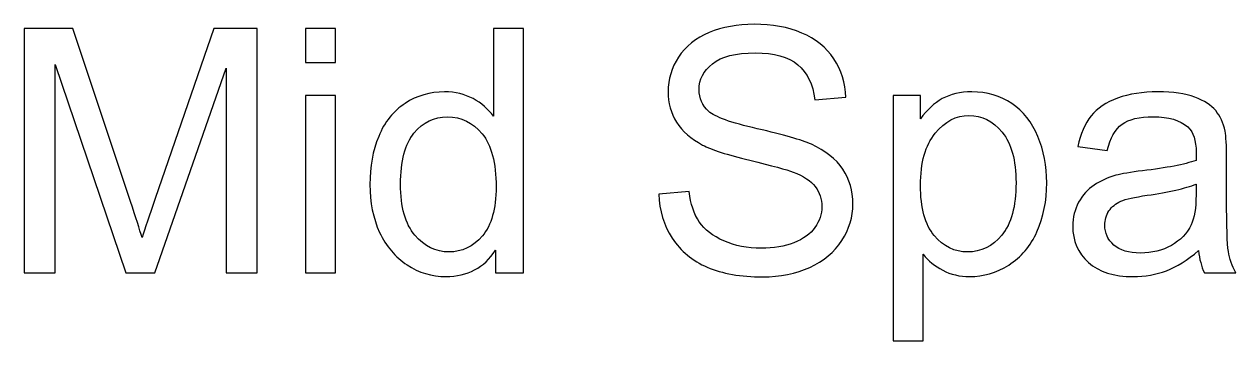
# Model space of a CAD drawing. Header units: millimetres. Extents: x -961 to -101, y 26 to 952.
# Drawn here: x -942.47 to -897.37, y 479.75 to 491.52 of the extents above; entities that cross this region are included whole.
import ezdxf

# ---------------------------------------------------------------- set-up
doc = ezdxf.new("R2010")
doc.units = ezdxf.units.MM
doc.header["$MEASUREMENT"] = 0
doc.layers.add('Layer 1', color=7, linetype='Continuous')

msp = doc.modelspace()

# ---------------------------------------------------------------- linework, layer by layer
at = {"layer": 'Layer 1', "color": 250}
for points, knots in [([(-942.4703, 482.2773), (-942.4703, 482.2773), (-942.4703, 491.3705), (-942.4703, 491.3705), (-942.4703, 491.3705), (-942.4703, 491.3705), (-940.6669, 491.3705), (-940.6669, 491.3705), (-940.6669, 491.3705), (-940.6669, 491.3705), (-938.5164, 484.9337), (-938.5164, 484.9337), (-938.5164, 484.9337), (-938.3174, 484.3347), (-938.1735, 483.886), (-938.0824, 483.5875), (-938.0824, 483.5875), (-937.9787, 483.9177), (-937.8157, 484.4046), (-937.5956, 485.0459), (-937.5956, 485.0459), (-937.5956, 485.0459), (-935.407, 491.3705), (-935.407, 491.3705), (-935.407, 491.3705), (-935.407, 491.3705), (-933.7962, 491.3705), (-933.7962, 491.3705), (-933.7962, 491.3705), (-933.7962, 491.3705), (-933.7962, 482.2773), (-933.7962, 482.2773), (-933.7962, 482.2773), (-933.7962, 482.2773), (-934.9519, 482.2773), (-934.9519, 482.2773), (-934.9519, 482.2773), (-934.9519, 482.2773), (-934.9519, 489.8846), (-934.9519, 489.8846), (-934.9519, 489.8846), (-934.9519, 489.8846), (-937.6062, 482.2773), (-937.6062, 482.2773), (-937.6062, 482.2773), (-937.6062, 482.2773), (-938.6899, 482.2773), (-938.6899, 482.2773), (-938.6899, 482.2773), (-938.6899, 482.2773), (-941.3146, 490.0243), (-941.3146, 490.0243), (-941.3146, 490.0243), (-941.3146, 490.0243), (-941.3146, 482.2773), (-941.3146, 482.2773), (-941.3146, 482.2773), (-941.3146, 482.2773), (-942.4703, 482.2773), (-942.4703, 482.2773)], [0, 0, 0, 0, 0.0625, 0.0625, 0.0625, 0.0625, 0.125, 0.125, 0.125, 0.125, 0.1875, 0.1875, 0.1875, 0.1875, 0.25, 0.25, 0.25, 0.25, 0.3125, 0.3125, 0.3125, 0.3125, 0.375, 0.375, 0.375, 0.375, 0.4375, 0.4375, 0.4375, 0.4375, 0.5, 0.5, 0.5, 0.5, 0.5625, 0.5625, 0.5625, 0.5625, 0.625, 0.625, 0.625, 0.625, 0.6875, 0.6875, 0.6875, 0.6875, 0.75, 0.75, 0.75, 0.75, 0.8125, 0.8125, 0.8125, 0.8125, 0.875, 0.875, 0.875, 0.875, 1, 1, 1, 1]), ([(-932.0055, 490.1005), (-932.0055, 490.1005), (-932.0055, 491.3705), (-932.0055, 491.3705), (-932.0055, 491.3705), (-932.0055, 491.3705), (-930.8879, 491.3705), (-930.8879, 491.3705), (-930.8879, 491.3705), (-930.8879, 491.3705), (-930.8879, 490.1005), (-930.8879, 490.1005), (-930.8879, 490.1005), (-930.8879, 490.1005), (-932.0055, 490.1005), (-932.0055, 490.1005)], [0, 0, 0, 0, 0.2, 0.2, 0.2, 0.2, 0.4, 0.4, 0.4, 0.4, 0.6, 0.6, 0.6, 0.6, 1, 1, 1, 1]), ([(-924.9295, 482.2773), (-924.9295, 482.2773), (-924.9295, 483.1134), (-924.9295, 483.1134), (-924.9295, 483.1134), (-925.3465, 482.4636), (-925.9603, 482.1376), (-926.771, 482.1376), (-926.771, 482.1376), (-927.2959, 482.1376), (-927.7785, 482.2815), (-928.2167, 482.5715), (-928.2167, 482.5715), (-928.6569, 482.8594), (-928.9977, 483.2637), (-929.2411, 483.7801), (-929.2411, 483.7801), (-929.4824, 484.2987), (-929.6031, 484.8935), (-929.6031, 485.5666), (-929.6031, 485.5666), (-929.6031, 486.2228), (-929.493, 486.8176), (-929.275, 487.3531), (-929.275, 487.3531), (-929.0549, 487.8865), (-928.7268, 488.2971), (-928.2886, 488.5807), (-928.2886, 488.5807), (-927.8526, 488.8665), (-927.3615, 489.0083), (-926.8218, 489.0083), (-926.8218, 489.0083), (-926.4239, 489.0083), (-926.0704, 488.9236), (-925.7613, 488.7564), (-925.7613, 488.7564), (-925.4523, 488.5892), (-925.2004, 488.3691), (-925.0057, 488.1003), (-925.0057, 488.1003), (-925.0057, 488.1003), (-925.0057, 491.3705), (-925.0057, 491.3705), (-925.0057, 491.3705), (-925.0057, 491.3705), (-923.8881, 491.3705), (-923.8881, 491.3705), (-923.8881, 491.3705), (-923.8881, 491.3705), (-923.8881, 482.2773), (-923.8881, 482.2773), (-923.8881, 482.2773), (-923.8881, 482.2773), (-924.9295, 482.2773), (-924.9295, 482.2773)], [0, 0, 0, 0, 0.0666667, 0.0666667, 0.0666667, 0.0666667, 0.1333333, 0.1333333, 0.1333333, 0.1333333, 0.2, 0.2, 0.2, 0.2, 0.2666667, 0.2666667, 0.2666667, 0.2666667, 0.3333333, 0.3333333, 0.3333333, 0.3333333, 0.4, 0.4, 0.4, 0.4, 0.4666667, 0.4666667, 0.4666667, 0.4666667, 0.5333333, 0.5333333, 0.5333333, 0.5333333, 0.6, 0.6, 0.6, 0.6, 0.6666667, 0.6666667, 0.6666667, 0.6666667, 0.7333333, 0.7333333, 0.7333333, 0.7333333, 0.8, 0.8, 0.8, 0.8, 0.8666667, 0.8666667, 0.8666667, 0.8666667, 1, 1, 1, 1]), ([(-918.8462, 485.1983), (-918.8462, 485.1983), (-917.7159, 485.2999), (-917.7159, 485.2999), (-917.7159, 485.2999), (-917.663, 484.8427), (-917.5381, 484.4681), (-917.3412, 484.1738), (-917.3412, 484.1738), (-917.1444, 483.8817), (-916.8396, 483.6447), (-916.4268, 483.4626), (-916.4268, 483.4626), (-916.0141, 483.2827), (-915.5484, 483.1917), (-915.032, 483.1917), (-915.032, 483.1917), (-914.5726, 483.1917), (-914.1684, 483.2594), (-913.817, 483.397), (-913.817, 483.397), (-913.4656, 483.5346), (-913.2053, 483.723), (-913.0338, 483.9622), (-913.0338, 483.9622), (-912.8624, 484.2014), (-912.7756, 484.4617), (-912.7756, 484.7411), (-912.7756, 484.7411), (-912.7756, 485.0247), (-912.8581, 485.2724), (-913.0232, 485.4862), (-913.0232, 485.4862), (-913.1883, 485.6978), (-913.4614, 485.8756), (-913.8424, 486.0217), (-913.8424, 486.0217), (-914.0858, 486.1148), (-914.6256, 486.263), (-915.4616, 486.4641), (-915.4616, 486.4641), (-916.2977, 486.6652), (-916.8819, 486.8535), (-917.2164, 487.0313), (-917.2164, 487.0313), (-917.6503, 487.2599), (-917.972, 487.5436), (-918.1837, 487.8801), (-918.1837, 487.8801), (-918.3975, 488.2167), (-918.5033, 488.5956), (-918.5033, 489.0125), (-918.5033, 489.0125), (-918.5033, 489.474), (-918.3721, 489.9037), (-918.1117, 490.3016), (-918.1117, 490.3016), (-917.8514, 490.7016), (-917.4725, 491.0043), (-916.9708, 491.2118), (-916.9708, 491.2118), (-916.4713, 491.4192), (-915.9146, 491.5229), (-915.3029, 491.5229), (-915.3029, 491.5229), (-914.6298, 491.5229), (-914.035, 491.415), (-913.5207, 491.1969), (-913.5207, 491.1969), (-913.0063, 490.981), (-912.6105, 490.6614), (-912.3332, 490.2381), (-912.3332, 490.2381), (-912.0559, 489.8169), (-911.9078, 489.3385), (-911.8866, 488.8051), (-911.8866, 488.8051), (-911.8866, 488.8051), (-913.0423, 488.7162), (-913.0423, 488.7162), (-913.0423, 488.7162), (-913.1037, 489.2898), (-913.3132, 489.7237), (-913.6709, 490.0158), (-913.6709, 490.0158), (-914.0287, 490.3101), (-914.5578, 490.4561), (-915.2563, 490.4561), (-915.2563, 490.4561), (-915.9845, 490.4561), (-916.5157, 490.3228), (-916.8481, 490.0561), (-916.8481, 490.0561), (-917.1804, 489.7894), (-917.3476, 489.4676), (-917.3476, 489.0909), (-917.3476, 489.0909), (-917.3476, 488.7649), (-917.2291, 488.4961), (-916.9941, 488.2844), (-916.9941, 488.2844), (-916.7613, 488.0749), (-916.158, 487.8568), (-915.1801, 487.6367), (-915.1801, 487.6367), (-914.2022, 487.4145), (-913.5312, 487.2218), (-913.1672, 487.0567), (-913.1672, 487.0567), (-912.6401, 486.8133), (-912.2485, 486.5064), (-911.9967, 486.1318), (-911.9967, 486.1318), (-911.7448, 485.7592), (-911.6199, 485.3295), (-911.6199, 484.8427), (-911.6199, 484.8427), (-911.6199, 484.358), (-911.7575, 483.905), (-912.0348, 483.4775), (-912.0348, 483.4775), (-912.312, 483.0499), (-912.7079, 482.7176), (-913.2264, 482.4805), (-913.2264, 482.4805), (-913.745, 482.2434), (-914.3271, 482.1249), (-914.9769, 482.1249), (-914.9769, 482.1249), (-915.7982, 482.1249), (-916.4861, 482.2455), (-917.0407, 482.4847), (-917.0407, 482.4847), (-917.5974, 482.7239), (-918.0313, 483.0838), (-918.3467, 483.5664), (-918.3467, 483.5664), (-918.6642, 484.0468), (-918.8293, 484.5908), (-918.8462, 485.1983)], [0, 0, 0, 0, 0.0277778, 0.0277778, 0.0277778, 0.0277778, 0.0555556, 0.0555556, 0.0555556, 0.0555556, 0.0833333, 0.0833333, 0.0833333, 0.0833333, 0.1111111, 0.1111111, 0.1111111, 0.1111111, 0.1388889, 0.1388889, 0.1388889, 0.1388889, 0.1666667, 0.1666667, 0.1666667, 0.1666667, 0.1944444, 0.1944444, 0.1944444, 0.1944444, 0.2222222, 0.2222222, 0.2222222, 0.2222222, 0.25, 0.25, 0.25, 0.25, 0.2777778, 0.2777778, 0.2777778, 0.2777778, 0.3055556, 0.3055556, 0.3055556, 0.3055556, 0.3333333, 0.3333333, 0.3333333, 0.3333333, 0.3611111, 0.3611111, 0.3611111, 0.3611111, 0.3888889, 0.3888889, 0.3888889, 0.3888889, 0.4166667, 0.4166667, 0.4166667, 0.4166667, 0.4444444, 0.4444444, 0.4444444, 0.4444444, 0.4722222, 0.4722222, 0.4722222, 0.4722222, 0.5, 0.5, 0.5, 0.5, 0.5277778, 0.5277778, 0.5277778, 0.5277778, 0.5555556, 0.5555556, 0.5555556, 0.5555556, 0.5833333, 0.5833333, 0.5833333, 0.5833333, 0.6111111, 0.6111111, 0.6111111, 0.6111111, 0.6388889, 0.6388889, 0.6388889, 0.6388889, 0.6666667, 0.6666667, 0.6666667, 0.6666667, 0.6944444, 0.6944444, 0.6944444, 0.6944444, 0.7222222, 0.7222222, 0.7222222, 0.7222222, 0.75, 0.75, 0.75, 0.75, 0.7777778, 0.7777778, 0.7777778, 0.7777778, 0.8055556, 0.8055556, 0.8055556, 0.8055556, 0.8333333, 0.8333333, 0.8333333, 0.8333333, 0.8611111, 0.8611111, 0.8611111, 0.8611111, 0.8888889, 0.8888889, 0.8888889, 0.8888889, 0.9166667, 0.9166667, 0.9166667, 0.9166667, 0.9444444, 0.9444444, 0.9444444, 0.9444444, 1, 1, 1, 1]), ([(-910.1213, 479.75), (-910.1213, 479.75), (-910.1213, 488.8686), (-910.1213, 488.8686), (-910.1213, 488.8686), (-910.1213, 488.8686), (-909.1053, 488.8686), (-909.1053, 488.8686), (-909.1053, 488.8686), (-909.1053, 488.8686), (-909.1053, 488.0029), (-909.1053, 488.0029), (-909.1053, 488.0029), (-908.8661, 488.3373), (-908.5952, 488.5892), (-908.2925, 488.7564), (-908.2925, 488.7564), (-907.9919, 488.9236), (-907.6257, 489.0083), (-907.1961, 489.0083), (-907.1961, 489.0083), (-906.633, 489.0083), (-906.1377, 488.8644), (-905.708, 488.5744), (-905.708, 488.5744), (-905.2784, 488.2865), (-904.9545, 487.878), (-904.7344, 487.3531), (-904.7344, 487.3531), (-904.5164, 486.826), (-904.4063, 486.2503), (-904.4063, 485.6216), (-904.4063, 485.6216), (-904.4063, 484.9507), (-904.5269, 484.3453), (-904.7682, 483.8055), (-904.7682, 483.8055), (-905.0095, 483.2679), (-905.3609, 482.8552), (-905.8223, 482.5673), (-905.8223, 482.5673), (-906.2817, 482.2815), (-906.7664, 482.1376), (-907.2744, 482.1376), (-907.2744, 482.1376), (-907.6469, 482.1376), (-907.9813, 482.2159), (-908.2756, 482.3726), (-908.2756, 482.3726), (-908.5719, 482.5292), (-908.8132, 482.726), (-909.0037, 482.9652), (-909.0037, 482.9652), (-909.0037, 482.9652), (-909.0037, 479.75), (-909.0037, 479.75), (-909.0037, 479.75), (-909.0037, 479.75), (-910.1213, 479.75), (-910.1213, 479.75)], [0, 0, 0, 0, 0.0625, 0.0625, 0.0625, 0.0625, 0.125, 0.125, 0.125, 0.125, 0.1875, 0.1875, 0.1875, 0.1875, 0.25, 0.25, 0.25, 0.25, 0.3125, 0.3125, 0.3125, 0.3125, 0.375, 0.375, 0.375, 0.375, 0.4375, 0.4375, 0.4375, 0.4375, 0.5, 0.5, 0.5, 0.5, 0.5625, 0.5625, 0.5625, 0.5625, 0.625, 0.625, 0.625, 0.625, 0.6875, 0.6875, 0.6875, 0.6875, 0.75, 0.75, 0.75, 0.75, 0.8125, 0.8125, 0.8125, 0.8125, 0.875, 0.875, 0.875, 0.875, 1, 1, 1, 1]), ([(-898.7527, 483.1028), (-899.1676, 482.7493), (-899.5676, 482.5017), (-899.9507, 482.3556), (-899.9507, 482.3556), (-900.3338, 482.2096), (-900.7445, 482.1376), (-901.1847, 482.1376), (-901.1847, 482.1376), (-901.9086, 482.1376), (-902.4653, 482.3133), (-902.8548, 482.6668), (-902.8548, 482.6668), (-903.2443, 483.0181), (-903.439, 483.469), (-903.439, 484.0172), (-903.439, 484.0172), (-903.439, 484.3389), (-903.3649, 484.6332), (-903.2189, 484.8999), (-903.2189, 484.8999), (-903.0707, 485.1666), (-902.8781, 485.3782), (-902.641, 485.5391), (-902.641, 485.5391), (-902.4018, 485.7), (-902.1351, 485.8227), (-901.8367, 485.9053), (-901.8367, 485.9053), (-901.6165, 485.9624), (-901.2842, 486.0175), (-900.8418, 486.0725), (-900.8418, 486.0725), (-899.9401, 486.1783), (-899.2734, 486.3074), (-898.8479, 486.4556), (-898.8479, 486.4556), (-898.8437, 486.608), (-898.8416, 486.7054), (-898.8416, 486.7456), (-898.8416, 486.7456), (-898.8416, 487.1986), (-898.9474, 487.5182), (-899.1591, 487.7044), (-899.1591, 487.7044), (-899.4448, 487.9563), (-899.8703, 488.0812), (-900.4333, 488.0812), (-900.4333, 488.0812), (-900.9604, 488.0812), (-901.3498, 487.9881), (-901.5996, 487.8039), (-901.5996, 487.8039), (-901.8515, 487.6198), (-902.0356, 487.2938), (-902.1563, 486.8239), (-902.1563, 486.8239), (-902.1563, 486.8239), (-903.2485, 486.9763), (-903.2485, 486.9763), (-903.2485, 486.9763), (-903.149, 487.4441), (-902.986, 487.823), (-902.7574, 488.1108), (-902.7574, 488.1108), (-902.5288, 488.3987), (-902.1986, 488.6188), (-901.7668, 488.7755), (-901.7668, 488.7755), (-901.3371, 488.93), (-900.8355, 489.0083), (-900.2682, 489.0083), (-900.2682, 489.0083), (-899.7052, 489.0083), (-899.2459, 488.9427), (-898.8924, 488.8093), (-898.8924, 488.8093), (-898.541, 488.676), (-898.2807, 488.5109), (-898.1156, 488.3098), (-898.1156, 488.3098), (-897.9505, 488.1087), (-897.8341, 487.8547), (-897.7663, 487.5478), (-897.7663, 487.5478), (-897.7303, 487.3573), (-897.7113, 487.0144), (-897.7113, 486.5212), (-897.7113, 486.5212), (-897.7113, 486.5212), (-897.7113, 485.0396), (-897.7113, 485.0396), (-897.7113, 485.0396), (-897.7113, 484.0045), (-897.688, 483.3505), (-897.6414, 483.0732), (-897.6414, 483.0732), (-897.597, 482.7959), (-897.5039, 482.5313), (-897.3684, 482.2773), (-897.3684, 482.2773), (-897.3684, 482.2773), (-898.5368, 482.2773), (-898.5368, 482.2773), (-898.5368, 482.2773), (-898.649, 482.5123), (-898.7209, 482.7874), (-898.7527, 483.1028)], [0, 0, 0, 0, 0.0357143, 0.0357143, 0.0357143, 0.0357143, 0.0714286, 0.0714286, 0.0714286, 0.0714286, 0.1071429, 0.1071429, 0.1071429, 0.1071429, 0.1428571, 0.1428571, 0.1428571, 0.1428571, 0.1785714, 0.1785714, 0.1785714, 0.1785714, 0.2142857, 0.2142857, 0.2142857, 0.2142857, 0.25, 0.25, 0.25, 0.25, 0.2857143, 0.2857143, 0.2857143, 0.2857143, 0.3214286, 0.3214286, 0.3214286, 0.3214286, 0.3571429, 0.3571429, 0.3571429, 0.3571429, 0.3928571, 0.3928571, 0.3928571, 0.3928571, 0.4285714, 0.4285714, 0.4285714, 0.4285714, 0.4642857, 0.4642857, 0.4642857, 0.4642857, 0.5, 0.5, 0.5, 0.5, 0.5357143, 0.5357143, 0.5357143, 0.5357143, 0.5714286, 0.5714286, 0.5714286, 0.5714286, 0.6071429, 0.6071429, 0.6071429, 0.6071429, 0.6428571, 0.6428571, 0.6428571, 0.6428571, 0.6785714, 0.6785714, 0.6785714, 0.6785714, 0.7142857, 0.7142857, 0.7142857, 0.7142857, 0.75, 0.75, 0.75, 0.75, 0.7857143, 0.7857143, 0.7857143, 0.7857143, 0.8214286, 0.8214286, 0.8214286, 0.8214286, 0.8571429, 0.8571429, 0.8571429, 0.8571429, 0.8928571, 0.8928571, 0.8928571, 0.8928571, 0.9285714, 0.9285714, 0.9285714, 0.9285714, 1, 1, 1, 1]), ([(-932.0055, 482.2773), (-932.0055, 482.2773), (-932.0055, 488.8686), (-932.0055, 488.8686), (-932.0055, 488.8686), (-932.0055, 488.8686), (-930.8879, 488.8686), (-930.8879, 488.8686), (-930.8879, 488.8686), (-930.8879, 488.8686), (-930.8879, 482.2773), (-930.8879, 482.2773), (-930.8879, 482.2773), (-930.8879, 482.2773), (-932.0055, 482.2773), (-932.0055, 482.2773)], [0, 0, 0, 0, 0.2, 0.2, 0.2, 0.2, 0.4, 0.4, 0.4, 0.4, 0.6, 0.6, 0.6, 0.6, 1, 1, 1, 1]), ([(-928.4601, 485.5645), (-928.4601, 484.7221), (-928.2823, 484.0934), (-927.9246, 483.6764), (-927.9246, 483.6764), (-927.569, 483.2594), (-927.1478, 483.052), (-926.663, 483.052), (-926.663, 483.052), (-926.1741, 483.052), (-925.7592, 483.251), (-925.4163, 483.6489), (-925.4163, 483.6489), (-925.0755, 484.0468), (-924.9041, 484.6543), (-924.9041, 485.4714), (-924.9041, 485.4714), (-924.9041, 486.3688), (-925.0777, 487.0292), (-925.4269, 487.4504), (-925.4269, 487.4504), (-925.774, 487.8717), (-926.2037, 488.0812), (-926.7138, 488.0812), (-926.7138, 488.0812), (-927.2113, 488.0812), (-927.6261, 487.8801), (-927.9606, 487.4758), (-927.9606, 487.4758), (-928.2929, 487.0716), (-928.4601, 486.4344), (-928.4601, 485.5645)], [0, 0, 0, 0, 0.1111111, 0.1111111, 0.1111111, 0.1111111, 0.2222222, 0.2222222, 0.2222222, 0.2222222, 0.3333333, 0.3333333, 0.3333333, 0.3333333, 0.4444444, 0.4444444, 0.4444444, 0.4444444, 0.5555556, 0.5555556, 0.5555556, 0.5555556, 0.6666667, 0.6666667, 0.6666667, 0.6666667, 0.7777778, 0.7777778, 0.7777778, 0.7777778, 1, 1, 1, 1]), ([(-909.1053, 485.5327), (-909.1053, 484.6882), (-908.9338, 484.0638), (-908.5931, 483.6595), (-908.5931, 483.6595), (-908.2502, 483.2552), (-907.8353, 483.052), (-907.3485, 483.052), (-907.3485, 483.052), (-906.8532, 483.052), (-906.4298, 483.2616), (-906.0785, 483.6807), (-906.0785, 483.6807), (-905.725, 484.0998), (-905.5493, 484.7475), (-905.5493, 485.6259), (-905.5493, 485.6259), (-905.5493, 486.4641), (-905.7207, 487.0906), (-906.0658, 487.5076), (-906.0658, 487.5076), (-906.4108, 487.9246), (-906.8214, 488.132), (-907.2998, 488.132), (-907.2998, 488.132), (-907.7739, 488.132), (-908.193, 487.9098), (-908.5571, 487.4674), (-908.5571, 487.4674), (-908.9233, 487.0229), (-909.1053, 486.3794), (-909.1053, 485.5327)], [0, 0, 0, 0, 0.1111111, 0.1111111, 0.1111111, 0.1111111, 0.2222222, 0.2222222, 0.2222222, 0.2222222, 0.3333333, 0.3333333, 0.3333333, 0.3333333, 0.4444444, 0.4444444, 0.4444444, 0.4444444, 0.5555556, 0.5555556, 0.5555556, 0.5555556, 0.6666667, 0.6666667, 0.6666667, 0.6666667, 0.7777778, 0.7777778, 0.7777778, 0.7777778, 1, 1, 1, 1]), ([(-898.8416, 485.5793), (-899.248, 485.4142), (-899.8576, 485.2745), (-900.6704, 485.1602), (-900.6704, 485.1602), (-901.1318, 485.0946), (-901.4578, 485.0205), (-901.6483, 484.938), (-901.6483, 484.938), (-901.8388, 484.8554), (-901.9848, 484.7348), (-902.0886, 484.5781), (-902.0886, 484.5781), (-902.1923, 484.4194), (-902.2452, 484.2437), (-902.2452, 484.049), (-902.2452, 484.049), (-902.2452, 483.7547), (-902.133, 483.5071), (-901.9065, 483.3102), (-901.9065, 483.3102), (-901.68, 483.1134), (-901.3498, 483.0139), (-900.9159, 483.0139), (-900.9159, 483.0139), (-900.4862, 483.0139), (-900.1031, 483.107), (-899.7666, 483.2954), (-899.7666, 483.2954), (-899.4321, 483.4817), (-899.1845, 483.7378), (-899.0279, 484.0617), (-899.0279, 484.0617), (-898.9072, 484.3135), (-898.8479, 484.684), (-898.8479, 485.1729), (-898.8479, 485.1729), (-898.8479, 485.1729), (-898.8416, 485.5793), (-898.8416, 485.5793)], [0, 0, 0, 0, 0.0909091, 0.0909091, 0.0909091, 0.0909091, 0.1818182, 0.1818182, 0.1818182, 0.1818182, 0.2727273, 0.2727273, 0.2727273, 0.2727273, 0.3636364, 0.3636364, 0.3636364, 0.3636364, 0.4545455, 0.4545455, 0.4545455, 0.4545455, 0.5454545, 0.5454545, 0.5454545, 0.5454545, 0.6363636, 0.6363636, 0.6363636, 0.6363636, 0.7272727, 0.7272727, 0.7272727, 0.7272727, 0.8181818, 0.8181818, 0.8181818, 0.8181818, 1, 1, 1, 1])]:
    msp.add_open_spline(points, degree=3, knots=knots, dxfattribs=at)
at = {"layer": 'Layer 1', "color": 250, "lineweight": 9}
for points, knots in [([(-942.4703, 482.2773), (-942.4703, 482.2773), (-942.4703, 491.3705), (-942.4703, 491.3705), (-942.4703, 491.3705), (-942.4703, 491.3705), (-940.6669, 491.3705), (-940.6669, 491.3705), (-940.6669, 491.3705), (-940.6669, 491.3705), (-938.5164, 484.9337), (-938.5164, 484.9337), (-938.5164, 484.9337), (-938.3174, 484.3347), (-938.1735, 483.886), (-938.0824, 483.5875), (-938.0824, 483.5875), (-937.9787, 483.9177), (-937.8157, 484.4046), (-937.5956, 485.0459), (-937.5956, 485.0459), (-937.5956, 485.0459), (-935.407, 491.3705), (-935.407, 491.3705), (-935.407, 491.3705), (-935.407, 491.3705), (-933.7962, 491.3705), (-933.7962, 491.3705), (-933.7962, 491.3705), (-933.7962, 491.3705), (-933.7962, 482.2773), (-933.7962, 482.2773), (-933.7962, 482.2773), (-933.7962, 482.2773), (-934.9519, 482.2773), (-934.9519, 482.2773), (-934.9519, 482.2773), (-934.9519, 482.2773), (-934.9519, 489.8846), (-934.9519, 489.8846), (-934.9519, 489.8846), (-934.9519, 489.8846), (-937.6062, 482.2773), (-937.6062, 482.2773), (-937.6062, 482.2773), (-937.6062, 482.2773), (-938.6899, 482.2773), (-938.6899, 482.2773), (-938.6899, 482.2773), (-938.6899, 482.2773), (-941.3146, 490.0243), (-941.3146, 490.0243), (-941.3146, 490.0243), (-941.3146, 490.0243), (-941.3146, 482.2773), (-941.3146, 482.2773), (-941.3146, 482.2773), (-941.3146, 482.2773), (-942.4703, 482.2773), (-942.4703, 482.2773)], [0, 0, 0, 0, 0.0625, 0.0625, 0.0625, 0.0625, 0.125, 0.125, 0.125, 0.125, 0.1875, 0.1875, 0.1875, 0.1875, 0.25, 0.25, 0.25, 0.25, 0.3125, 0.3125, 0.3125, 0.3125, 0.375, 0.375, 0.375, 0.375, 0.4375, 0.4375, 0.4375, 0.4375, 0.5, 0.5, 0.5, 0.5, 0.5625, 0.5625, 0.5625, 0.5625, 0.625, 0.625, 0.625, 0.625, 0.6875, 0.6875, 0.6875, 0.6875, 0.75, 0.75, 0.75, 0.75, 0.8125, 0.8125, 0.8125, 0.8125, 0.875, 0.875, 0.875, 0.875, 1, 1, 1, 1]), ([(-932.0055, 490.1005), (-932.0055, 490.1005), (-932.0055, 491.3705), (-932.0055, 491.3705), (-932.0055, 491.3705), (-932.0055, 491.3705), (-930.8879, 491.3705), (-930.8879, 491.3705), (-930.8879, 491.3705), (-930.8879, 491.3705), (-930.8879, 490.1005), (-930.8879, 490.1005), (-930.8879, 490.1005), (-930.8879, 490.1005), (-932.0055, 490.1005), (-932.0055, 490.1005)], [0, 0, 0, 0, 0.2, 0.2, 0.2, 0.2, 0.4, 0.4, 0.4, 0.4, 0.6, 0.6, 0.6, 0.6, 1, 1, 1, 1]), ([(-924.9295, 482.2773), (-924.9295, 482.2773), (-924.9295, 483.1134), (-924.9295, 483.1134), (-924.9295, 483.1134), (-925.3465, 482.4636), (-925.9603, 482.1376), (-926.771, 482.1376), (-926.771, 482.1376), (-927.2959, 482.1376), (-927.7785, 482.2815), (-928.2167, 482.5715), (-928.2167, 482.5715), (-928.6569, 482.8594), (-928.9977, 483.2637), (-929.2411, 483.7801), (-929.2411, 483.7801), (-929.4824, 484.2987), (-929.6031, 484.8935), (-929.6031, 485.5666), (-929.6031, 485.5666), (-929.6031, 486.2228), (-929.493, 486.8176), (-929.275, 487.3531), (-929.275, 487.3531), (-929.0549, 487.8865), (-928.7268, 488.2971), (-928.2886, 488.5807), (-928.2886, 488.5807), (-927.8526, 488.8665), (-927.3615, 489.0083), (-926.8218, 489.0083), (-926.8218, 489.0083), (-926.4239, 489.0083), (-926.0704, 488.9236), (-925.7613, 488.7564), (-925.7613, 488.7564), (-925.4523, 488.5892), (-925.2004, 488.3691), (-925.0057, 488.1003), (-925.0057, 488.1003), (-925.0057, 488.1003), (-925.0057, 491.3705), (-925.0057, 491.3705), (-925.0057, 491.3705), (-925.0057, 491.3705), (-923.8881, 491.3705), (-923.8881, 491.3705), (-923.8881, 491.3705), (-923.8881, 491.3705), (-923.8881, 482.2773), (-923.8881, 482.2773), (-923.8881, 482.2773), (-923.8881, 482.2773), (-924.9295, 482.2773), (-924.9295, 482.2773)], [0, 0, 0, 0, 0.0666667, 0.0666667, 0.0666667, 0.0666667, 0.1333333, 0.1333333, 0.1333333, 0.1333333, 0.2, 0.2, 0.2, 0.2, 0.2666667, 0.2666667, 0.2666667, 0.2666667, 0.3333333, 0.3333333, 0.3333333, 0.3333333, 0.4, 0.4, 0.4, 0.4, 0.4666667, 0.4666667, 0.4666667, 0.4666667, 0.5333333, 0.5333333, 0.5333333, 0.5333333, 0.6, 0.6, 0.6, 0.6, 0.6666667, 0.6666667, 0.6666667, 0.6666667, 0.7333333, 0.7333333, 0.7333333, 0.7333333, 0.8, 0.8, 0.8, 0.8, 0.8666667, 0.8666667, 0.8666667, 0.8666667, 1, 1, 1, 1]), ([(-918.8462, 485.1983), (-918.8462, 485.1983), (-917.7159, 485.2999), (-917.7159, 485.2999), (-917.7159, 485.2999), (-917.663, 484.8427), (-917.5381, 484.4681), (-917.3412, 484.1738), (-917.3412, 484.1738), (-917.1444, 483.8817), (-916.8396, 483.6447), (-916.4268, 483.4626), (-916.4268, 483.4626), (-916.0141, 483.2827), (-915.5484, 483.1917), (-915.032, 483.1917), (-915.032, 483.1917), (-914.5726, 483.1917), (-914.1684, 483.2594), (-913.817, 483.397), (-913.817, 483.397), (-913.4656, 483.5346), (-913.2053, 483.723), (-913.0338, 483.9622), (-913.0338, 483.9622), (-912.8624, 484.2014), (-912.7756, 484.4617), (-912.7756, 484.7411), (-912.7756, 484.7411), (-912.7756, 485.0247), (-912.8581, 485.2724), (-913.0232, 485.4862), (-913.0232, 485.4862), (-913.1883, 485.6978), (-913.4614, 485.8756), (-913.8424, 486.0217), (-913.8424, 486.0217), (-914.0858, 486.1148), (-914.6256, 486.263), (-915.4616, 486.4641), (-915.4616, 486.4641), (-916.2977, 486.6652), (-916.8819, 486.8535), (-917.2164, 487.0313), (-917.2164, 487.0313), (-917.6503, 487.2599), (-917.972, 487.5436), (-918.1837, 487.8801), (-918.1837, 487.8801), (-918.3975, 488.2167), (-918.5033, 488.5956), (-918.5033, 489.0125), (-918.5033, 489.0125), (-918.5033, 489.474), (-918.3721, 489.9037), (-918.1117, 490.3016), (-918.1117, 490.3016), (-917.8514, 490.7016), (-917.4725, 491.0043), (-916.9708, 491.2118), (-916.9708, 491.2118), (-916.4713, 491.4192), (-915.9146, 491.5229), (-915.3029, 491.5229), (-915.3029, 491.5229), (-914.6298, 491.5229), (-914.035, 491.415), (-913.5207, 491.1969), (-913.5207, 491.1969), (-913.0063, 490.981), (-912.6105, 490.6614), (-912.3332, 490.2381), (-912.3332, 490.2381), (-912.0559, 489.8169), (-911.9078, 489.3385), (-911.8866, 488.8051), (-911.8866, 488.8051), (-911.8866, 488.8051), (-913.0423, 488.7162), (-913.0423, 488.7162), (-913.0423, 488.7162), (-913.1037, 489.2898), (-913.3132, 489.7237), (-913.6709, 490.0158), (-913.6709, 490.0158), (-914.0287, 490.3101), (-914.5578, 490.4561), (-915.2563, 490.4561), (-915.2563, 490.4561), (-915.9845, 490.4561), (-916.5157, 490.3228), (-916.8481, 490.0561), (-916.8481, 490.0561), (-917.1804, 489.7894), (-917.3476, 489.4676), (-917.3476, 489.0909), (-917.3476, 489.0909), (-917.3476, 488.7649), (-917.2291, 488.4961), (-916.9941, 488.2844), (-916.9941, 488.2844), (-916.7613, 488.0749), (-916.158, 487.8568), (-915.1801, 487.6367), (-915.1801, 487.6367), (-914.2022, 487.4145), (-913.5312, 487.2218), (-913.1672, 487.0567), (-913.1672, 487.0567), (-912.6401, 486.8133), (-912.2485, 486.5064), (-911.9967, 486.1318), (-911.9967, 486.1318), (-911.7448, 485.7592), (-911.6199, 485.3295), (-911.6199, 484.8427), (-911.6199, 484.8427), (-911.6199, 484.358), (-911.7575, 483.905), (-912.0348, 483.4775), (-912.0348, 483.4775), (-912.312, 483.0499), (-912.7079, 482.7176), (-913.2264, 482.4805), (-913.2264, 482.4805), (-913.745, 482.2434), (-914.3271, 482.1249), (-914.9769, 482.1249), (-914.9769, 482.1249), (-915.7982, 482.1249), (-916.4861, 482.2455), (-917.0407, 482.4847), (-917.0407, 482.4847), (-917.5974, 482.7239), (-918.0313, 483.0838), (-918.3467, 483.5664), (-918.3467, 483.5664), (-918.6642, 484.0468), (-918.8293, 484.5908), (-918.8462, 485.1983)], [0, 0, 0, 0, 0.0277778, 0.0277778, 0.0277778, 0.0277778, 0.0555556, 0.0555556, 0.0555556, 0.0555556, 0.0833333, 0.0833333, 0.0833333, 0.0833333, 0.1111111, 0.1111111, 0.1111111, 0.1111111, 0.1388889, 0.1388889, 0.1388889, 0.1388889, 0.1666667, 0.1666667, 0.1666667, 0.1666667, 0.1944444, 0.1944444, 0.1944444, 0.1944444, 0.2222222, 0.2222222, 0.2222222, 0.2222222, 0.25, 0.25, 0.25, 0.25, 0.2777778, 0.2777778, 0.2777778, 0.2777778, 0.3055556, 0.3055556, 0.3055556, 0.3055556, 0.3333333, 0.3333333, 0.3333333, 0.3333333, 0.3611111, 0.3611111, 0.3611111, 0.3611111, 0.3888889, 0.3888889, 0.3888889, 0.3888889, 0.4166667, 0.4166667, 0.4166667, 0.4166667, 0.4444444, 0.4444444, 0.4444444, 0.4444444, 0.4722222, 0.4722222, 0.4722222, 0.4722222, 0.5, 0.5, 0.5, 0.5, 0.5277778, 0.5277778, 0.5277778, 0.5277778, 0.5555556, 0.5555556, 0.5555556, 0.5555556, 0.5833333, 0.5833333, 0.5833333, 0.5833333, 0.6111111, 0.6111111, 0.6111111, 0.6111111, 0.6388889, 0.6388889, 0.6388889, 0.6388889, 0.6666667, 0.6666667, 0.6666667, 0.6666667, 0.6944444, 0.6944444, 0.6944444, 0.6944444, 0.7222222, 0.7222222, 0.7222222, 0.7222222, 0.75, 0.75, 0.75, 0.75, 0.7777778, 0.7777778, 0.7777778, 0.7777778, 0.8055556, 0.8055556, 0.8055556, 0.8055556, 0.8333333, 0.8333333, 0.8333333, 0.8333333, 0.8611111, 0.8611111, 0.8611111, 0.8611111, 0.8888889, 0.8888889, 0.8888889, 0.8888889, 0.9166667, 0.9166667, 0.9166667, 0.9166667, 0.9444444, 0.9444444, 0.9444444, 0.9444444, 1, 1, 1, 1]), ([(-910.1213, 479.75), (-910.1213, 479.75), (-910.1213, 488.8686), (-910.1213, 488.8686), (-910.1213, 488.8686), (-910.1213, 488.8686), (-909.1053, 488.8686), (-909.1053, 488.8686), (-909.1053, 488.8686), (-909.1053, 488.8686), (-909.1053, 488.0029), (-909.1053, 488.0029), (-909.1053, 488.0029), (-908.8661, 488.3373), (-908.5952, 488.5892), (-908.2925, 488.7564), (-908.2925, 488.7564), (-907.9919, 488.9236), (-907.6257, 489.0083), (-907.1961, 489.0083), (-907.1961, 489.0083), (-906.633, 489.0083), (-906.1377, 488.8644), (-905.708, 488.5744), (-905.708, 488.5744), (-905.2784, 488.2865), (-904.9545, 487.878), (-904.7344, 487.3531), (-904.7344, 487.3531), (-904.5164, 486.826), (-904.4063, 486.2503), (-904.4063, 485.6216), (-904.4063, 485.6216), (-904.4063, 484.9507), (-904.5269, 484.3453), (-904.7682, 483.8055), (-904.7682, 483.8055), (-905.0095, 483.2679), (-905.3609, 482.8552), (-905.8223, 482.5673), (-905.8223, 482.5673), (-906.2817, 482.2815), (-906.7664, 482.1376), (-907.2744, 482.1376), (-907.2744, 482.1376), (-907.6469, 482.1376), (-907.9813, 482.2159), (-908.2756, 482.3726), (-908.2756, 482.3726), (-908.5719, 482.5292), (-908.8132, 482.726), (-909.0037, 482.9652), (-909.0037, 482.9652), (-909.0037, 482.9652), (-909.0037, 479.75), (-909.0037, 479.75), (-909.0037, 479.75), (-909.0037, 479.75), (-910.1213, 479.75), (-910.1213, 479.75)], [0, 0, 0, 0, 0.0625, 0.0625, 0.0625, 0.0625, 0.125, 0.125, 0.125, 0.125, 0.1875, 0.1875, 0.1875, 0.1875, 0.25, 0.25, 0.25, 0.25, 0.3125, 0.3125, 0.3125, 0.3125, 0.375, 0.375, 0.375, 0.375, 0.4375, 0.4375, 0.4375, 0.4375, 0.5, 0.5, 0.5, 0.5, 0.5625, 0.5625, 0.5625, 0.5625, 0.625, 0.625, 0.625, 0.625, 0.6875, 0.6875, 0.6875, 0.6875, 0.75, 0.75, 0.75, 0.75, 0.8125, 0.8125, 0.8125, 0.8125, 0.875, 0.875, 0.875, 0.875, 1, 1, 1, 1]), ([(-898.7527, 483.1028), (-899.1676, 482.7493), (-899.5676, 482.5017), (-899.9507, 482.3556), (-899.9507, 482.3556), (-900.3338, 482.2096), (-900.7445, 482.1376), (-901.1847, 482.1376), (-901.1847, 482.1376), (-901.9086, 482.1376), (-902.4653, 482.3133), (-902.8548, 482.6668), (-902.8548, 482.6668), (-903.2443, 483.0181), (-903.439, 483.469), (-903.439, 484.0172), (-903.439, 484.0172), (-903.439, 484.3389), (-903.3649, 484.6332), (-903.2189, 484.8999), (-903.2189, 484.8999), (-903.0707, 485.1666), (-902.8781, 485.3782), (-902.641, 485.5391), (-902.641, 485.5391), (-902.4018, 485.7), (-902.1351, 485.8227), (-901.8367, 485.9053), (-901.8367, 485.9053), (-901.6165, 485.9624), (-901.2842, 486.0175), (-900.8418, 486.0725), (-900.8418, 486.0725), (-899.9401, 486.1783), (-899.2734, 486.3074), (-898.8479, 486.4556), (-898.8479, 486.4556), (-898.8437, 486.608), (-898.8416, 486.7054), (-898.8416, 486.7456), (-898.8416, 486.7456), (-898.8416, 487.1986), (-898.9474, 487.5182), (-899.1591, 487.7044), (-899.1591, 487.7044), (-899.4448, 487.9563), (-899.8703, 488.0812), (-900.4333, 488.0812), (-900.4333, 488.0812), (-900.9604, 488.0812), (-901.3498, 487.9881), (-901.5996, 487.8039), (-901.5996, 487.8039), (-901.8515, 487.6198), (-902.0356, 487.2938), (-902.1563, 486.8239), (-902.1563, 486.8239), (-902.1563, 486.8239), (-903.2485, 486.9763), (-903.2485, 486.9763), (-903.2485, 486.9763), (-903.149, 487.4441), (-902.986, 487.823), (-902.7574, 488.1108), (-902.7574, 488.1108), (-902.5288, 488.3987), (-902.1986, 488.6188), (-901.7668, 488.7755), (-901.7668, 488.7755), (-901.3371, 488.93), (-900.8355, 489.0083), (-900.2682, 489.0083), (-900.2682, 489.0083), (-899.7052, 489.0083), (-899.2459, 488.9427), (-898.8924, 488.8093), (-898.8924, 488.8093), (-898.541, 488.676), (-898.2807, 488.5109), (-898.1156, 488.3098), (-898.1156, 488.3098), (-897.9505, 488.1087), (-897.8341, 487.8547), (-897.7663, 487.5478), (-897.7663, 487.5478), (-897.7303, 487.3573), (-897.7113, 487.0144), (-897.7113, 486.5212), (-897.7113, 486.5212), (-897.7113, 486.5212), (-897.7113, 485.0396), (-897.7113, 485.0396), (-897.7113, 485.0396), (-897.7113, 484.0045), (-897.688, 483.3505), (-897.6414, 483.0732), (-897.6414, 483.0732), (-897.597, 482.7959), (-897.5039, 482.5313), (-897.3684, 482.2773), (-897.3684, 482.2773), (-897.3684, 482.2773), (-898.5368, 482.2773), (-898.5368, 482.2773), (-898.5368, 482.2773), (-898.649, 482.5123), (-898.7209, 482.7874), (-898.7527, 483.1028)], [0, 0, 0, 0, 0.0357143, 0.0357143, 0.0357143, 0.0357143, 0.0714286, 0.0714286, 0.0714286, 0.0714286, 0.1071429, 0.1071429, 0.1071429, 0.1071429, 0.1428571, 0.1428571, 0.1428571, 0.1428571, 0.1785714, 0.1785714, 0.1785714, 0.1785714, 0.2142857, 0.2142857, 0.2142857, 0.2142857, 0.25, 0.25, 0.25, 0.25, 0.2857143, 0.2857143, 0.2857143, 0.2857143, 0.3214286, 0.3214286, 0.3214286, 0.3214286, 0.3571429, 0.3571429, 0.3571429, 0.3571429, 0.3928571, 0.3928571, 0.3928571, 0.3928571, 0.4285714, 0.4285714, 0.4285714, 0.4285714, 0.4642857, 0.4642857, 0.4642857, 0.4642857, 0.5, 0.5, 0.5, 0.5, 0.5357143, 0.5357143, 0.5357143, 0.5357143, 0.5714286, 0.5714286, 0.5714286, 0.5714286, 0.6071429, 0.6071429, 0.6071429, 0.6071429, 0.6428571, 0.6428571, 0.6428571, 0.6428571, 0.6785714, 0.6785714, 0.6785714, 0.6785714, 0.7142857, 0.7142857, 0.7142857, 0.7142857, 0.75, 0.75, 0.75, 0.75, 0.7857143, 0.7857143, 0.7857143, 0.7857143, 0.8214286, 0.8214286, 0.8214286, 0.8214286, 0.8571429, 0.8571429, 0.8571429, 0.8571429, 0.8928571, 0.8928571, 0.8928571, 0.8928571, 0.9285714, 0.9285714, 0.9285714, 0.9285714, 1, 1, 1, 1]), ([(-932.0055, 482.2773), (-932.0055, 482.2773), (-932.0055, 488.8686), (-932.0055, 488.8686), (-932.0055, 488.8686), (-932.0055, 488.8686), (-930.8879, 488.8686), (-930.8879, 488.8686), (-930.8879, 488.8686), (-930.8879, 488.8686), (-930.8879, 482.2773), (-930.8879, 482.2773), (-930.8879, 482.2773), (-930.8879, 482.2773), (-932.0055, 482.2773), (-932.0055, 482.2773)], [0, 0, 0, 0, 0.2, 0.2, 0.2, 0.2, 0.4, 0.4, 0.4, 0.4, 0.6, 0.6, 0.6, 0.6, 1, 1, 1, 1]), ([(-928.4601, 485.5645), (-928.4601, 484.7221), (-928.2823, 484.0934), (-927.9246, 483.6764), (-927.9246, 483.6764), (-927.569, 483.2594), (-927.1478, 483.052), (-926.663, 483.052), (-926.663, 483.052), (-926.1741, 483.052), (-925.7592, 483.251), (-925.4163, 483.6489), (-925.4163, 483.6489), (-925.0755, 484.0468), (-924.9041, 484.6543), (-924.9041, 485.4714), (-924.9041, 485.4714), (-924.9041, 486.3688), (-925.0777, 487.0292), (-925.4269, 487.4504), (-925.4269, 487.4504), (-925.774, 487.8717), (-926.2037, 488.0812), (-926.7138, 488.0812), (-926.7138, 488.0812), (-927.2113, 488.0812), (-927.6261, 487.8801), (-927.9606, 487.4758), (-927.9606, 487.4758), (-928.2929, 487.0716), (-928.4601, 486.4344), (-928.4601, 485.5645)], [0, 0, 0, 0, 0.1111111, 0.1111111, 0.1111111, 0.1111111, 0.2222222, 0.2222222, 0.2222222, 0.2222222, 0.3333333, 0.3333333, 0.3333333, 0.3333333, 0.4444444, 0.4444444, 0.4444444, 0.4444444, 0.5555556, 0.5555556, 0.5555556, 0.5555556, 0.6666667, 0.6666667, 0.6666667, 0.6666667, 0.7777778, 0.7777778, 0.7777778, 0.7777778, 1, 1, 1, 1]), ([(-909.1053, 485.5327), (-909.1053, 484.6882), (-908.9338, 484.0638), (-908.5931, 483.6595), (-908.5931, 483.6595), (-908.2502, 483.2552), (-907.8353, 483.052), (-907.3485, 483.052), (-907.3485, 483.052), (-906.8532, 483.052), (-906.4298, 483.2616), (-906.0785, 483.6807), (-906.0785, 483.6807), (-905.725, 484.0998), (-905.5493, 484.7475), (-905.5493, 485.6259), (-905.5493, 485.6259), (-905.5493, 486.4641), (-905.7207, 487.0906), (-906.0658, 487.5076), (-906.0658, 487.5076), (-906.4108, 487.9246), (-906.8214, 488.132), (-907.2998, 488.132), (-907.2998, 488.132), (-907.7739, 488.132), (-908.193, 487.9098), (-908.5571, 487.4674), (-908.5571, 487.4674), (-908.9233, 487.0229), (-909.1053, 486.3794), (-909.1053, 485.5327)], [0, 0, 0, 0, 0.1111111, 0.1111111, 0.1111111, 0.1111111, 0.2222222, 0.2222222, 0.2222222, 0.2222222, 0.3333333, 0.3333333, 0.3333333, 0.3333333, 0.4444444, 0.4444444, 0.4444444, 0.4444444, 0.5555556, 0.5555556, 0.5555556, 0.5555556, 0.6666667, 0.6666667, 0.6666667, 0.6666667, 0.7777778, 0.7777778, 0.7777778, 0.7777778, 1, 1, 1, 1]), ([(-898.8416, 485.5793), (-899.248, 485.4142), (-899.8576, 485.2745), (-900.6704, 485.1602), (-900.6704, 485.1602), (-901.1318, 485.0946), (-901.4578, 485.0205), (-901.6483, 484.938), (-901.6483, 484.938), (-901.8388, 484.8554), (-901.9848, 484.7348), (-902.0886, 484.5781), (-902.0886, 484.5781), (-902.1923, 484.4194), (-902.2452, 484.2437), (-902.2452, 484.049), (-902.2452, 484.049), (-902.2452, 483.7547), (-902.133, 483.5071), (-901.9065, 483.3102), (-901.9065, 483.3102), (-901.68, 483.1134), (-901.3498, 483.0139), (-900.9159, 483.0139), (-900.9159, 483.0139), (-900.4862, 483.0139), (-900.1031, 483.107), (-899.7666, 483.2954), (-899.7666, 483.2954), (-899.4321, 483.4817), (-899.1845, 483.7378), (-899.0279, 484.0617), (-899.0279, 484.0617), (-898.9072, 484.3135), (-898.8479, 484.684), (-898.8479, 485.1729), (-898.8479, 485.1729), (-898.8479, 485.1729), (-898.8416, 485.5793), (-898.8416, 485.5793)], [0, 0, 0, 0, 0.0909091, 0.0909091, 0.0909091, 0.0909091, 0.1818182, 0.1818182, 0.1818182, 0.1818182, 0.2727273, 0.2727273, 0.2727273, 0.2727273, 0.3636364, 0.3636364, 0.3636364, 0.3636364, 0.4545455, 0.4545455, 0.4545455, 0.4545455, 0.5454545, 0.5454545, 0.5454545, 0.5454545, 0.6363636, 0.6363636, 0.6363636, 0.6363636, 0.7272727, 0.7272727, 0.7272727, 0.7272727, 0.8181818, 0.8181818, 0.8181818, 0.8181818, 1, 1, 1, 1])]:
    msp.add_open_spline(points, degree=3, knots=knots, dxfattribs=at)

doc.saveas('drawing.dxf')
